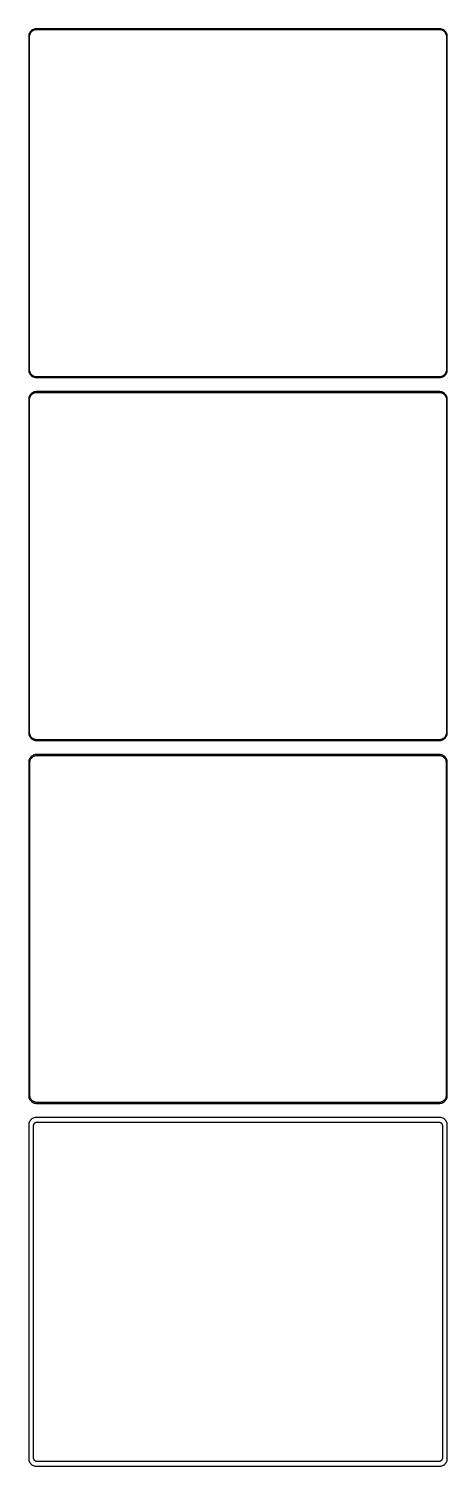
# Model space of a CAD drawing. Header units: metres. Extents: x -135 to 135, y 824 to 1750.
import ezdxf

# ---------------------------------------------------------------- set-up
doc = ezdxf.new("R2010")
doc.units = ezdxf.units.M

msp = doc.modelspace()

# ---------------------------------------------------------------- linework, layer by layer
for p, q in [((-134.961, 1746.13), (-135, 1745.5)), ((-135, 1745.5), (-135, 1530.5)), ((-134.843, 1746.74), (-134.961, 1746.13)), ((-134.649, 1747.34), (-134.843, 1746.74)), ((-134.382, 1747.91), (-134.649, 1747.34)), ((-134.5, 1745.25), (-134.463, 1745.85)), ((-134.5, 1530.75), (-134.5, 1745.25)), ((-134.463, 1745.85), (-134.351, 1746.43)), ((-134.045, 1748.44), (-134.382, 1747.91)), ((-134.351, 1746.43), (-134.166, 1747)), ((-134.166, 1747), (-133.912, 1747.54)), ((-133.645, 1748.92), (-134.045, 1748.44)), ((-133.912, 1747.54), (-133.593, 1748.04)), ((-133.187, 1749.35), (-133.645, 1748.92)), ((-133.593, 1748.04), (-133.213, 1748.5)), ((-133.213, 1748.5), (-132.778, 1748.91)), ((-132.679, 1749.72), (-133.187, 1749.35)), ((-132.778, 1748.91), (-132.295, 1749.26)), ((-132.129, 1750.02), (-132.679, 1749.72)), ((-132.295, 1749.26), (-131.772, 1749.55)), ((-131.545, 1750.26), (-132.129, 1750.02)), ((-131.772, 1749.55), (-131.218, 1749.77)), ((-130.937, 1750.41), (-131.545, 1750.26)), ((-131.218, 1749.77), (-130.64, 1749.92)), ((-130.314, 1750.49), (-130.937, 1750.41)), ((-130.64, 1749.92), (-130.048, 1749.99)), ((130.314, 1750.49), (-130.314, 1750.49)), ((-130.048, 1749.99), (130.048, 1749.99)), ((130.048, 1749.99), (130.64, 1749.92)), ((130.937, 1750.41), (130.314, 1750.49)), ((130.64, 1749.92), (131.218, 1749.77)), ((131.545, 1750.26), (130.937, 1750.41)), ((131.218, 1749.77), (131.772, 1749.55)), ((132.129, 1750.02), (131.545, 1750.26)), ((131.772, 1749.55), (132.295, 1749.26)), ((132.679, 1749.72), (132.129, 1750.02)), ((132.295, 1749.26), (132.778, 1748.91)), ((133.187, 1749.35), (132.679, 1749.72)), ((132.778, 1748.91), (133.213, 1748.5)), ((133.645, 1748.92), (133.187, 1749.35)), ((133.213, 1748.5), (133.593, 1748.04)), ((133.593, 1748.04), (133.912, 1747.54)), ((134.045, 1748.44), (133.645, 1748.92)), ((133.912, 1747.54), (134.166, 1747)), ((134.382, 1747.91), (134.045, 1748.44)), ((134.166, 1747), (134.351, 1746.43)), ((134.351, 1746.43), (134.463, 1745.85)), ((134.649, 1747.34), (134.382, 1747.91)), ((134.463, 1745.85), (134.5, 1745.25)), ((134.5, 1745.25), (134.5, 1530.75)), ((134.843, 1746.74), (134.649, 1747.34)), ((134.961, 1746.13), (134.843, 1746.74)), ((135, 1745.5), (134.961, 1746.13)), ((135, 1530.5), (135, 1745.5)), ((-135, 1530.5), (-134.961, 1529.87)), ((-134.961, 1529.87), (-134.843, 1529.26)), ((-134.463, 1530.15), (-134.5, 1530.75)), ((-134.351, 1529.57), (-134.463, 1530.15)), ((-134.166, 1529), (-134.351, 1529.57)), ((134.351, 1529.57), (134.166, 1529)), ((134.463, 1530.15), (134.351, 1529.57)), ((134.5, 1530.75), (134.463, 1530.15)), ((134.843, 1529.26), (134.961, 1529.87)), ((134.961, 1529.87), (135, 1530.5)), ((-134.843, 1529.26), (-134.649, 1528.66)), ((-134.649, 1528.66), (-134.382, 1528.09)), ((-134.382, 1528.09), (-134.045, 1527.56)), ((-133.912, 1528.46), (-134.166, 1529)), ((-134.045, 1527.56), (-133.645, 1527.08)), ((-133.593, 1527.96), (-133.912, 1528.46)), ((-133.645, 1527.08), (-133.187, 1526.65)), ((-133.213, 1527.5), (-133.593, 1527.96)), ((-132.778, 1527.09), (-133.213, 1527.5)), ((-133.187, 1526.65), (-132.679, 1526.28)), ((-132.295, 1526.74), (-132.778, 1527.09)), ((-132.679, 1526.28), (-132.129, 1525.98)), ((-131.772, 1526.45), (-132.295, 1526.74)), ((-132.129, 1525.98), (-131.545, 1525.74)), ((-131.218, 1526.23), (-131.772, 1526.45)), ((-131.545, 1525.74), (-130.937, 1525.59)), ((-130.64, 1526.08), (-131.218, 1526.23)), ((-130.937, 1525.59), (-130.314, 1525.51)), ((-130.048, 1526.01), (-130.64, 1526.08)), ((-130.314, 1525.51), (130.314, 1525.51)), ((130.048, 1526.01), (-130.048, 1526.01)), ((130.64, 1526.08), (130.048, 1526.01)), ((130.314, 1525.51), (130.937, 1525.59)), ((131.218, 1526.23), (130.64, 1526.08)), ((130.937, 1525.59), (131.545, 1525.74)), ((131.772, 1526.45), (131.218, 1526.23)), ((131.545, 1525.74), (132.129, 1525.98)), ((132.295, 1526.74), (131.772, 1526.45)), ((132.129, 1525.98), (132.679, 1526.28)), ((132.778, 1527.09), (132.295, 1526.74)), ((132.679, 1526.28), (133.187, 1526.65)), ((133.213, 1527.5), (132.778, 1527.09)), ((133.187, 1526.65), (133.645, 1527.08)), ((133.593, 1527.96), (133.213, 1527.5)), ((133.912, 1528.46), (133.593, 1527.96)), ((133.645, 1527.08), (134.045, 1527.56)), ((134.166, 1529), (133.912, 1528.46)), ((134.045, 1527.56), (134.382, 1528.09)), ((134.382, 1528.09), (134.649, 1528.66)), ((134.649, 1528.66), (134.843, 1529.26)), ((-134.961, 1512.13), (-135, 1511.5)), ((-135, 1511.5), (-135, 1296.5)), ((-134.843, 1512.74), (-134.961, 1512.13)), ((-134.649, 1513.34), (-134.843, 1512.74)), ((-134.382, 1513.91), (-134.649, 1513.34)), ((-134.5, 1511.25), (-134.463, 1511.85)), ((-134.5, 1296.75), (-134.5, 1511.25)), ((-134.463, 1511.85), (-134.351, 1512.43)), ((-134.045, 1514.44), (-134.382, 1513.91)), ((-134.351, 1512.43), (-134.166, 1513)), ((-134.166, 1513), (-133.912, 1513.54)), ((-133.645, 1514.92), (-134.045, 1514.44)), ((-133.912, 1513.54), (-133.593, 1514.04)), ((-133.187, 1515.35), (-133.645, 1514.92)), ((-133.593, 1514.04), (-133.213, 1514.5)), ((-133.213, 1514.5), (-132.778, 1514.91)), ((-132.679, 1515.72), (-133.187, 1515.35)), ((-132.778, 1514.91), (-132.295, 1515.26)), ((-132.129, 1516.02), (-132.679, 1515.72)), ((-132.295, 1515.26), (-131.772, 1515.55)), ((-131.545, 1516.26), (-132.129, 1516.02)), ((-131.772, 1515.55), (-131.218, 1515.77)), ((-130.937, 1516.41), (-131.545, 1516.26)), ((-131.218, 1515.77), (-130.64, 1515.92)), ((-130.314, 1516.49), (-130.937, 1516.41)), ((-130.64, 1515.92), (-130.048, 1515.99)), ((130.314, 1516.49), (-130.314, 1516.49)), ((-130.048, 1515.99), (130.048, 1515.99)), ((130.048, 1515.99), (130.64, 1515.92)), ((130.937, 1516.41), (130.314, 1516.49)), ((130.64, 1515.92), (131.218, 1515.77)), ((131.545, 1516.26), (130.937, 1516.41)), ((131.218, 1515.77), (131.772, 1515.55)), ((132.129, 1516.02), (131.545, 1516.26)), ((131.772, 1515.55), (132.295, 1515.26)), ((132.679, 1515.72), (132.129, 1516.02)), ((132.295, 1515.26), (132.778, 1514.91)), ((133.187, 1515.35), (132.679, 1515.72)), ((132.778, 1514.91), (133.213, 1514.5)), ((133.645, 1514.92), (133.187, 1515.35)), ((133.213, 1514.5), (133.593, 1514.04)), ((133.593, 1514.04), (133.912, 1513.54)), ((134.045, 1514.44), (133.645, 1514.92)), ((133.912, 1513.54), (134.166, 1513)), ((134.382, 1513.91), (134.045, 1514.44)), ((134.166, 1513), (134.351, 1512.43)), ((134.351, 1512.43), (134.463, 1511.85)), ((134.649, 1513.34), (134.382, 1513.91)), ((134.463, 1511.85), (134.5, 1511.25)), ((134.5, 1511.25), (134.5, 1296.75)), ((134.843, 1512.74), (134.649, 1513.34)), ((134.961, 1512.13), (134.843, 1512.74)), ((135, 1511.5), (134.961, 1512.13)), ((135, 1296.5), (135, 1511.5)), ((-135, 1296.5), (-134.961, 1295.87)), ((-134.961, 1295.87), (-134.843, 1295.26)), ((-134.843, 1295.26), (-134.649, 1294.66)), ((-134.649, 1294.66), (-134.382, 1294.09)), ((-134.463, 1296.15), (-134.5, 1296.75)), ((-134.351, 1295.57), (-134.463, 1296.15)), ((-134.382, 1294.09), (-134.045, 1293.56)), ((-134.166, 1295), (-134.351, 1295.57)), ((-133.912, 1294.46), (-134.166, 1295)), ((-134.045, 1293.56), (-133.645, 1293.08)), ((-133.593, 1293.96), (-133.912, 1294.46)), ((-133.645, 1293.08), (-133.187, 1292.65)), ((-133.213, 1293.5), (-133.593, 1293.96)), ((-132.778, 1293.09), (-133.213, 1293.5)), ((-133.187, 1292.65), (-132.679, 1292.28)), ((-132.295, 1292.74), (-132.778, 1293.09)), ((-132.679, 1292.28), (-132.129, 1291.98)), ((-131.772, 1292.45), (-132.295, 1292.74)), ((-132.129, 1291.98), (-131.545, 1291.74)), ((-131.218, 1292.23), (-131.772, 1292.45)), ((-131.545, 1291.74), (-130.937, 1291.59)), ((-130.64, 1292.08), (-131.218, 1292.23)), ((-130.937, 1291.59), (-130.314, 1291.51)), ((-130.048, 1292.01), (-130.64, 1292.08)), ((-130.314, 1291.51), (130.314, 1291.51)), ((130.048, 1292.01), (-130.048, 1292.01)), ((130.64, 1292.08), (130.048, 1292.01)), ((130.314, 1291.51), (130.937, 1291.59)), ((131.218, 1292.23), (130.64, 1292.08)), ((130.937, 1291.59), (131.545, 1291.74)), ((131.772, 1292.45), (131.218, 1292.23)), ((131.545, 1291.74), (132.129, 1291.98)), ((132.295, 1292.74), (131.772, 1292.45)), ((132.129, 1291.98), (132.679, 1292.28)), ((132.778, 1293.09), (132.295, 1292.74)), ((132.679, 1292.28), (133.187, 1292.65)), ((133.213, 1293.5), (132.778, 1293.09)), ((133.187, 1292.65), (133.645, 1293.08)), ((133.593, 1293.96), (133.213, 1293.5)), ((133.912, 1294.46), (133.593, 1293.96)), ((133.645, 1293.08), (134.045, 1293.56)), ((134.166, 1295), (133.912, 1294.46)), ((134.045, 1293.56), (134.382, 1294.09)), ((134.351, 1295.57), (134.166, 1295)), ((134.463, 1296.15), (134.351, 1295.57)), ((134.382, 1294.09), (134.649, 1294.66)), ((134.5, 1296.75), (134.463, 1296.15)), ((134.649, 1294.66), (134.843, 1295.26)), ((134.843, 1295.26), (134.961, 1295.87)), ((134.961, 1295.87), (135, 1296.5)), ((-134.649, 1279.34), (-134.843, 1278.74)), ((-134.382, 1279.91), (-134.649, 1279.34)), ((-134.045, 1280.44), (-134.382, 1279.91)), ((-133.645, 1280.92), (-134.045, 1280.44)), ((-134.007, 1278.94), (-133.762, 1279.46)), ((-133.762, 1279.46), (-133.454, 1279.94)), ((-133.187, 1281.35), (-133.645, 1280.92)), ((-133.454, 1279.94), (-133.088, 1280.38)), ((-132.679, 1281.72), (-133.187, 1281.35)), ((-133.088, 1280.38), (-132.668, 1280.78)), ((-132.129, 1282.02), (-132.679, 1281.72)), ((-132.668, 1280.78), (-132.203, 1281.12)), ((-132.203, 1281.12), (-131.699, 1281.39)), ((-131.545, 1282.26), (-132.129, 1282.02)), ((-131.699, 1281.39), (-131.165, 1281.6)), ((-130.937, 1282.41), (-131.545, 1282.26)), ((-131.165, 1281.6), (-130.608, 1281.75)), ((-130.314, 1282.49), (-130.937, 1282.41)), ((-130.608, 1281.75), (-130.037, 1281.82)), ((130.314, 1282.49), (-130.314, 1282.49)), ((-130.037, 1281.82), (130.037, 1281.82)), ((130.037, 1281.82), (130.608, 1281.75)), ((130.937, 1282.41), (130.314, 1282.49)), ((130.608, 1281.75), (131.165, 1281.6)), ((131.545, 1282.26), (130.937, 1282.41)), ((131.165, 1281.6), (131.699, 1281.39)), ((132.129, 1282.02), (131.545, 1282.26)), ((131.699, 1281.39), (132.203, 1281.12)), ((132.679, 1281.72), (132.129, 1282.02)), ((132.203, 1281.12), (132.668, 1280.78)), ((132.668, 1280.78), (133.088, 1280.38)), ((133.187, 1281.35), (132.679, 1281.72)), ((133.088, 1280.38), (133.454, 1279.94)), ((133.645, 1280.92), (133.187, 1281.35)), ((133.454, 1279.94), (133.762, 1279.46)), ((134.045, 1280.44), (133.645, 1280.92)), ((133.762, 1279.46), (134.007, 1278.94)), ((134.382, 1279.91), (134.045, 1280.44)), ((134.649, 1279.34), (134.382, 1279.91)), ((134.843, 1278.74), (134.649, 1279.34)), ((-134.961, 1278.13), (-135, 1277.5)), ((-135, 1277.5), (-135, 1062.5)), ((-134.843, 1278.74), (-134.961, 1278.13)), ((-134.328, 1277.25), (-134.292, 1277.82)), ((-134.328, 1062.75), (-134.328, 1277.25)), ((-134.292, 1277.82), (-134.185, 1278.39)), ((-134.185, 1278.39), (-134.007, 1278.94)), ((134.007, 1278.94), (134.185, 1278.39)), ((134.185, 1278.39), (134.292, 1277.82)), ((134.292, 1277.82), (134.328, 1277.25)), ((134.328, 1277.25), (134.328, 1062.75)), ((134.961, 1278.13), (134.843, 1278.74)), ((135, 1277.5), (134.961, 1278.13)), ((135, 1062.5), (135, 1277.5)), ((-135, 1062.5), (-134.961, 1061.87)), ((-134.961, 1061.87), (-134.843, 1061.26)), ((-134.843, 1061.26), (-134.649, 1060.66)), ((-134.649, 1060.66), (-134.382, 1060.09)), ((-134.382, 1060.09), (-134.045, 1059.56)), ((-134.292, 1062.18), (-134.328, 1062.75)), ((-134.185, 1061.61), (-134.292, 1062.18)), ((-134.007, 1061.06), (-134.185, 1061.61)), ((-134.045, 1059.56), (-133.645, 1059.08)), ((-133.762, 1060.54), (-134.007, 1061.06)), ((-133.454, 1060.06), (-133.762, 1060.54)), ((-133.645, 1059.08), (-133.187, 1058.65)), ((-133.088, 1059.62), (-133.454, 1060.06)), ((-133.187, 1058.65), (-132.679, 1058.28)), ((-132.668, 1059.22), (-133.088, 1059.62)), ((-132.679, 1058.28), (-132.129, 1057.98)), ((-132.203, 1058.88), (-132.668, 1059.22)), ((-131.699, 1058.61), (-132.203, 1058.88)), ((-132.129, 1057.98), (-131.545, 1057.74)), ((-131.165, 1058.4), (-131.699, 1058.61)), ((-131.545, 1057.74), (-130.937, 1057.59)), ((-130.608, 1058.25), (-131.165, 1058.4)), ((-130.937, 1057.59), (-130.314, 1057.51)), ((-130.037, 1058.18), (-130.608, 1058.25)), ((-130.314, 1057.51), (130.314, 1057.51)), ((130.037, 1058.18), (-130.037, 1058.18)), ((130.608, 1058.25), (130.037, 1058.18)), ((130.314, 1057.51), (130.937, 1057.59)), ((131.165, 1058.4), (130.608, 1058.25)), ((130.937, 1057.59), (131.545, 1057.74)), ((131.699, 1058.61), (131.165, 1058.4)), ((131.545, 1057.74), (132.129, 1057.98)), ((132.203, 1058.88), (131.699, 1058.61)), ((132.129, 1057.98), (132.679, 1058.28)), ((132.668, 1059.22), (132.203, 1058.88)), ((133.088, 1059.62), (132.668, 1059.22)), ((132.679, 1058.28), (133.187, 1058.65)), ((133.454, 1060.06), (133.088, 1059.62)), ((133.187, 1058.65), (133.645, 1059.08)), ((133.762, 1060.54), (133.454, 1060.06)), ((133.645, 1059.08), (134.045, 1059.56)), ((134.007, 1061.06), (133.762, 1060.54)), ((134.185, 1061.61), (134.007, 1061.06)), ((134.045, 1059.56), (134.382, 1060.09)), ((134.292, 1062.18), (134.185, 1061.61)), ((134.328, 1062.75), (134.292, 1062.18)), ((134.382, 1060.09), (134.649, 1060.66)), ((134.649, 1060.66), (134.843, 1061.26)), ((134.843, 1061.26), (134.961, 1061.87)), ((134.961, 1061.87), (135, 1062.5)), ((-132.679, 1047.72), (-133.187, 1047.35)), ((-132.129, 1048.02), (-132.679, 1047.72)), ((-131.545, 1048.26), (-132.129, 1048.02)), ((-130.937, 1048.41), (-131.545, 1048.26)), ((-130.314, 1048.49), (-130.937, 1048.41)), ((130.314, 1048.49), (-130.314, 1048.49)), ((130.937, 1048.41), (130.314, 1048.49)), ((131.545, 1048.26), (130.937, 1048.41)), ((132.129, 1048.02), (131.545, 1048.26)), ((132.679, 1047.72), (132.129, 1048.02)), ((133.187, 1047.35), (132.679, 1047.72)), ((-134.961, 1044.13), (-135, 1043.5)), ((-135, 1043.5), (-135, 828.5)), ((-134.843, 1044.74), (-134.961, 1044.13)), ((-134.649, 1045.34), (-134.843, 1044.74)), ((-134.382, 1045.91), (-134.649, 1045.34)), ((-134.045, 1046.44), (-134.382, 1045.91)), ((-133.645, 1046.92), (-134.045, 1046.44)), ((-133.187, 1047.35), (-133.645, 1046.92)), ((-131.86, 1043.25), (-131.843, 1043.51)), ((-131.86, 828.75), (-131.86, 1043.25)), ((-131.843, 1043.51), (-131.793, 1043.77)), ((-131.793, 1043.77), (-131.711, 1044.03)), ((-131.711, 1044.03), (-131.599, 1044.27)), ((-131.599, 1044.27), (-131.457, 1044.49)), ((-131.457, 1044.49), (-131.288, 1044.69)), ((-131.288, 1044.69), (-131.095, 1044.88)), ((-131.095, 1044.88), (-130.88, 1045.03)), ((-130.88, 1045.03), (-130.648, 1045.16)), ((-130.648, 1045.16), (-130.402, 1045.26)), ((-130.402, 1045.26), (-130.145, 1045.32)), ((-130.145, 1045.32), (-129.882, 1045.36)), ((-129.882, 1045.36), (129.882, 1045.36)), ((129.882, 1045.36), (130.145, 1045.32)), ((130.145, 1045.32), (130.402, 1045.26)), ((130.402, 1045.26), (130.648, 1045.16)), ((130.648, 1045.16), (130.88, 1045.03)), ((130.88, 1045.03), (131.095, 1044.88)), ((131.095, 1044.88), (131.288, 1044.69)), ((131.288, 1044.69), (131.457, 1044.49)), ((131.457, 1044.49), (131.599, 1044.27)), ((131.599, 1044.27), (131.711, 1044.03)), ((131.711, 1044.03), (131.793, 1043.77)), ((131.793, 1043.77), (131.843, 1043.51)), ((131.843, 1043.51), (131.86, 1043.25)), ((131.86, 1043.25), (131.86, 828.75)), ((133.645, 1046.92), (133.187, 1047.35)), ((134.045, 1046.44), (133.645, 1046.92)), ((134.382, 1045.91), (134.045, 1046.44)), ((134.649, 1045.34), (134.382, 1045.91)), ((134.843, 1044.74), (134.649, 1045.34)), ((134.961, 1044.13), (134.843, 1044.74)), ((135, 1043.5), (134.961, 1044.13)), ((135, 828.5), (135, 1043.5)), ((-135, 828.5), (-134.961, 827.873)), ((-134.961, 827.873), (-134.843, 827.257)), ((-134.843, 827.257), (-134.649, 826.659)), ((-134.649, 826.659), (-134.382, 826.091)), ((-134.382, 826.091), (-134.045, 825.561)), ((-134.045, 825.561), (-133.645, 825.077)), ((-133.645, 825.077), (-133.187, 824.647)), ((-131.843, 828.486), (-131.86, 828.75)), ((-131.793, 828.225), (-131.843, 828.486)), ((-131.711, 827.973), (-131.793, 828.225)), ((-131.599, 827.734), (-131.711, 827.973)), ((-131.457, 827.51), (-131.599, 827.734)), ((-131.288, 827.306), (-131.457, 827.51)), ((-131.095, 827.124), (-131.288, 827.306)), ((-130.88, 826.969), (-131.095, 827.124)), ((-130.648, 826.841), (-130.88, 826.969)), ((-130.402, 826.744), (-130.648, 826.841)), ((-130.145, 826.678), (-130.402, 826.744)), ((-129.882, 826.645), (-130.145, 826.678)), ((129.882, 826.645), (-129.882, 826.645)), ((130.145, 826.678), (129.882, 826.645)), ((130.402, 826.744), (130.145, 826.678)), ((130.648, 826.841), (130.402, 826.744)), ((130.88, 826.969), (130.648, 826.841)), ((131.095, 827.124), (130.88, 826.969)), ((131.288, 827.306), (131.095, 827.124)), ((131.457, 827.51), (131.288, 827.306)), ((131.599, 827.734), (131.457, 827.51)), ((131.711, 827.973), (131.599, 827.734)), ((131.793, 828.225), (131.711, 827.973)), ((131.843, 828.486), (131.793, 828.225)), ((131.86, 828.75), (131.843, 828.486)), ((133.187, 824.647), (133.645, 825.077)), ((133.645, 825.077), (134.045, 825.561)), ((134.045, 825.561), (134.382, 826.091)), ((134.382, 826.091), (134.649, 826.659)), ((134.649, 826.659), (134.843, 827.257)), ((134.843, 827.257), (134.961, 827.873)), ((134.961, 827.873), (135, 828.5)), ((-133.187, 824.647), (-132.679, 824.278)), ((-132.679, 824.278), (-132.129, 823.976)), ((-132.129, 823.976), (-131.545, 823.745)), ((-131.545, 823.745), (-130.937, 823.589)), ((-130.937, 823.589), (-130.314, 823.51)), ((-130.314, 823.51), (130.314, 823.51)), ((130.314, 823.51), (130.937, 823.589)), ((130.937, 823.589), (131.545, 823.745)), ((131.545, 823.745), (132.129, 823.976)), ((132.129, 823.976), (132.679, 824.278)), ((132.679, 824.278), (133.187, 824.647))]:
    msp.add_line(p, q)

doc.saveas('drawing.dxf')
